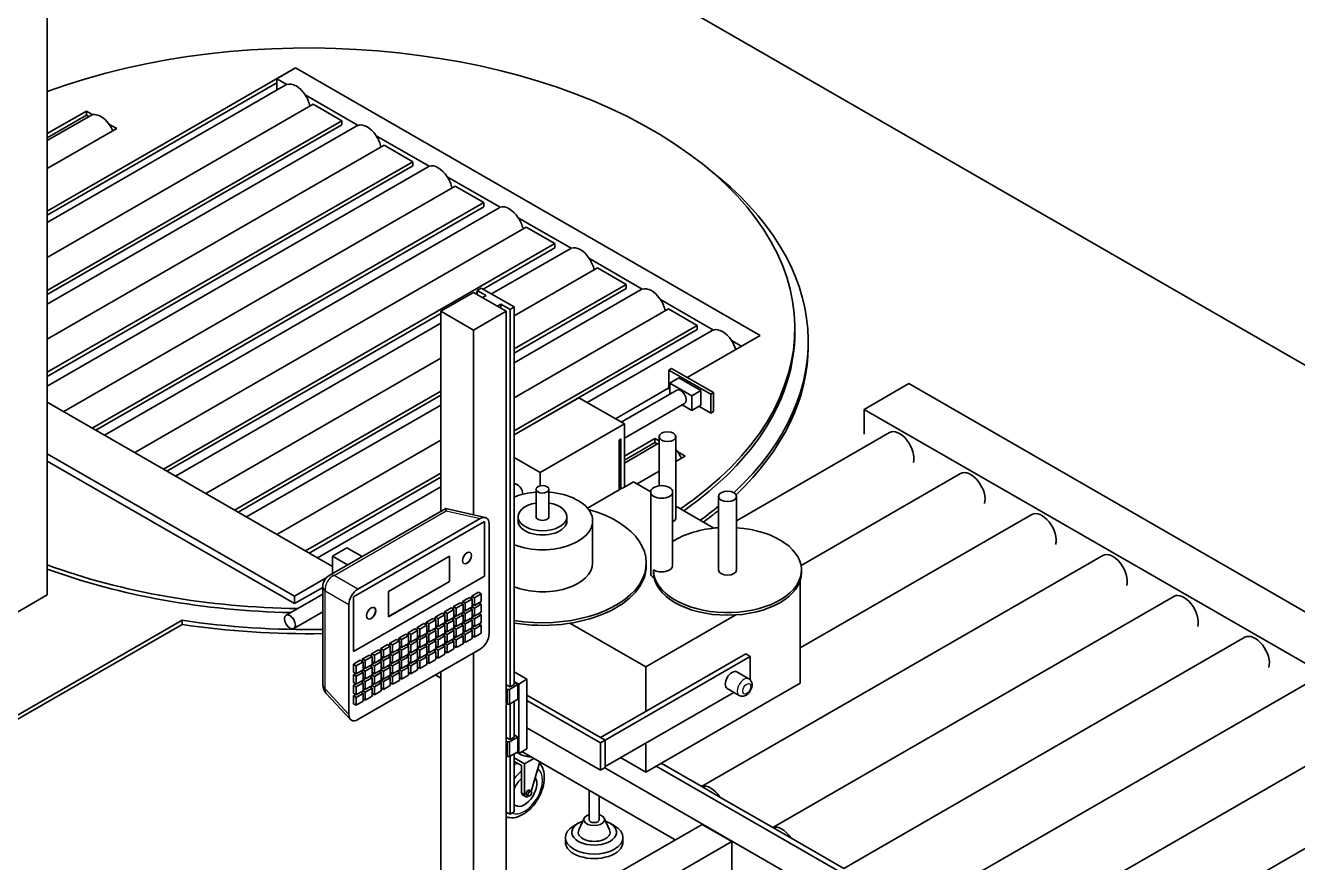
# Model space of a CAD drawing. Header units: millimetres. Extents: x 0 to 84100, y 0 to 59400.
# Drawn here: x 72333 to 74845, y 18118 to 19770 of the extents above; entities that cross this region are included whole.
import ezdxf

# ---------------------------------------------------------------- set-up
doc = ezdxf.new("R2010")
doc.units = ezdxf.units.MM
doc.header["$LTSCALE"] = 100
doc.layers.add('Visible (ISO)', color=7, linetype='Continuous', lineweight=35)
doc.layers.add('Visible Narrow (ISO)', color=7, linetype='Continuous', lineweight=25)

msp = doc.modelspace()

# ---------------------------------------------------------------- linework, layer by layer
at = {"layer": 'Visible (ISO)'}
for p, q in [((72375.78, 18645.81), (72375.78, 21082.11)), ((72375.78, 20529.61), (77438.08, 17614.43)), ((72375.78, 19403.71), (72866.29, 19686.17)), ((72866.29, 19686.17), (72829.52, 19664.99)), ((73783.4, 19158.03), (72866.29, 19686.17)), ((72866.29, 19686.17), (73783.4, 19158.03)), ((72829.52, 19656.82), (72375.78, 19395.53)), ((72375.78, 19395.53), (72829.52, 19656.82)), ((72375.78, 19381.21), (72847.16, 19652.66)), ((72829.52, 19664.99), (72829.52, 19642.5)), ((72829.52, 19664.99), (72849.25, 19653.63)), ((72884.99, 19633.05), (72989.56, 19572.83)), ((72900.86, 19614.54), (72375.78, 19312.17)), ((72375.78, 19556.62), (72453.15, 19601.17)), ((72453.15, 19592.99), (72375.78, 19548.44)), ((72453.15, 19601.17), (72453.15, 19592.99)), ((72453.15, 19601.17), (72465.8, 19593.89)), ((72458.03, 19590.18), (72453.15, 19592.99)), ((72957.43, 19581.97), (72900.86, 19614.54)), ((72461.83, 19592.37), (72375.78, 19542.82)), ((72375.78, 19247.02), (72957.43, 19581.97)), ((72375.78, 19238.84), (72957.43, 19573.79)), ((72375.78, 19219.6), (72987.48, 19571.85)), ((72497.78, 19575.47), (72513.26, 19566.56)), ((72957.43, 19581.97), (72957.43, 19573.79)), ((72513.26, 19566.56), (72375.78, 19487.39)), ((72506.16, 19562.47), (72504.93, 19563.17)), ((73025.31, 19552.24), (73129.88, 19492.02)), ((73041.18, 19533.74), (72375.78, 19150.56)), ((73097.75, 19501.16), (73041.18, 19533.74)), ((72375.78, 19085.41), (73097.75, 19501.16)), ((72375.78, 19077.23), (73097.75, 19492.99)), ((73097.75, 19501.16), (73097.75, 19492.99)), ((72375.78, 19057.99), (73127.79, 19491.05)), ((73165.63, 19471.44), (73270.2, 19411.22)), ((73181.5, 19452.93), (72408.33, 19007.69)), ((73238.07, 19420.36), (73181.5, 19452.93)), ((72464.9, 18975.12), (73238.07, 19420.36)), ((73238.07, 19420.36), (73238.07, 19412.18)), ((72471.99, 18971.03), (73238.07, 19412.18)), ((72488.7, 18961.41), (73268.11, 19410.25)), ((73321.82, 19372.13), (72548.65, 18926.89)), ((73305.95, 19390.63), (73410.52, 19330.42)), ((73378.39, 19339.55), (73321.82, 19372.13)), ((72605.21, 18894.31), (73378.39, 19339.55)), ((73236.44, 19249.64), (73378.39, 19331.38)), ((73253.14, 19240.02), (73408.43, 19329.44)), ((73378.39, 19339.55), (73378.39, 19331.38)), ((73462.14, 19291.33), (73297.79, 19196.68)), ((73446.27, 19309.83), (73550.84, 19249.61)), ((73518.7, 19258.75), (73462.14, 19291.33)), ((73217.68, 19243.06), (73153.02, 19205.83)), ((73282.34, 19205.83), (73217.68, 19243.06)), ((73221.35, 19240.95), (73224.69, 19242.87)), ((73232.77, 19251.75), (73224.69, 19247.1)), ((73224.69, 19247.1), (73224.69, 19239.03)), ((73224.69, 19247.1), (73242.65, 19236.75)), ((73297.79, 19214.31), (73232.77, 19251.75)), ((73297.79, 19131.53), (73518.7, 19258.75)), ((73297.79, 19123.36), (73518.7, 19250.57)), ((73297.79, 19104.12), (73548.75, 19248.64)), ((73518.7, 19258.75), (73518.7, 19250.57)), ((73242.65, 19236.75), (73235.64, 19232.72)), ((73264.74, 19215.97), (73271.74, 19220)), ((73271.74, 19220), (73271.74, 19211.93)), ((73271.74, 19220), (73289.7, 19209.66)), ((73586.59, 19229.03), (73691.15, 19168.81)), ((72612.31, 18890.23), (73153.02, 19201.6)), ((73153.02, 19205.83), (73217.68, 19168.6)), ((73153.02, 18811.08), (73153.02, 19205.83)), ((73217.68, 19168.6), (73282.34, 19205.83)), ((73282.34, 17923.05), (73282.34, 19205.83)), ((73289.7, 19209.66), (73297.79, 19214.31)), ((73289.7, 19209.66), (73289.7, 18464.18)), ((73297.79, 19214.31), (73297.79, 18468.83)), ((73602.45, 19210.52), (73297.79, 19035.08)), ((73659.02, 19177.95), (73602.45, 19210.52)), ((72629.02, 18880.61), (73153.02, 19182.36)), ((73217.68, 18803.98), (73217.68, 19168.6)), ((73297.79, 18969.92), (73659.02, 19177.95)), ((73297.79, 18961.75), (73659.02, 19169.77)), ((73442.21, 19025.68), (73689.07, 19167.83)), ((73659.02, 19177.95), (73659.02, 19169.77)), ((73852.03, 19172.29), (73852.03, 19164.11)), ((73783.4, 19158.03), (73639.63, 19075.24)), ((73726.9, 19148.22), (73746.63, 19136.86)), ((73746.63, 19136.86), (73783.4, 19158.03)), ((73852.03, 19164.11), (73852.03, 19146.12)), ((73878.53, 19137.95), (73878.53, 19146.12)), ((73153.02, 19113.32), (72688.96, 18846.09)), ((73603.43, 19089.88), (73608.82, 19092.98)), ((73608.82, 19092.98), (73691.44, 19045.4)), ((73603.43, 19089.88), (73686.05, 19042.3)), ((73603.43, 19052.5), (73603.43, 19089.88)), ((73605.23, 19064), (73623.19, 19074.35)), ((73623.19, 19074.35), (73666.3, 19049.52)), ((72745.53, 18813.51), (73153.02, 19048.17)), ((72752.63, 18809.42), (73153.02, 19039.99)), ((73603.43, 19054.4), (73497.89, 18993.62)), ((73509.35, 18987.02), (73619.18, 19050.26)), ((73605.23, 19051.46), (73603.43, 19052.5)), ((73605.23, 19064), (73648.34, 19039.18)), ((73605.23, 19042.23), (73605.23, 19064)), ((73648.34, 19039.18), (73666.3, 19049.52)), ((73666.3, 19049.52), (73666.3, 19020.45)), ((73686.05, 19042.3), (73691.44, 19045.4)), ((73686.05, 19042.3), (73686.05, 19004.92)), ((73691.44, 19045.4), (73691.44, 19008.02)), ((73988.82, 19012.11), (74077.21, 19063.01)), ((74077.21, 19063.01), (75480.81, 18254.73)), ((72375.78, 19026.44), (72938.87, 18702.17)), ((72769.33, 18799.8), (73153.02, 19020.76)), ((73297.79, 18961.61), (73425.62, 19035.23)), ((73515.43, 18983.51), (73425.62, 19035.23)), ((73515.43, 18955.35), (73634.39, 19023.85)), ((73648.34, 19010.11), (73629.43, 19021)), ((73648.34, 19039.18), (73648.34, 19010.11)), ((73648.34, 19010.11), (73666.3, 19020.45)), ((73686.05, 19004.92), (73662.69, 19018.38)), ((73686.05, 19004.92), (73691.44, 19008.02)), ((75392.42, 18203.83), (73988.82, 19012.11)), ((73988.82, 18963.06), (73988.82, 19012.11)), ((73348.96, 18887.65), (73515.43, 18983.51)), ((73515.43, 18983.51), (73515.43, 18858.92)), ((74039.04, 18966.3), (73736.96, 18792.35)), ((73153.02, 18951.71), (72829.28, 18765.28)), ((73505.17, 18951.65), (73508.76, 18953.72)), ((73505.17, 18853.01), (73505.17, 18951.65)), ((73508.76, 18953.72), (73508.76, 18855.08)), ((73515.43, 18920.03), (73575.7, 18954.74)), ((73575.7, 18946.56), (73515.43, 18911.86)), ((73515.43, 18906.23), (73584.13, 18945.8)), ((73575.7, 18954.74), (73584.13, 18949.88)), ((73575.7, 18954.74), (73575.7, 18946.56)), ((73580.58, 18943.75), (73575.7, 18946.56)), ((73584.13, 18861.3), (73584.13, 18958.37)), ((73617.15, 18797.44), (73617.15, 18958.37)), ((72864.16, 18643.4), (72375.78, 18924.64)), ((73348.96, 18887.65), (73297.79, 18917.12)), ((73635.8, 18920.13), (73617.15, 18909.39)), ((73620.33, 18929.04), (73635.8, 18920.13)), ((73628.7, 18916.04), (73627.48, 18916.74)), ((72864.16, 18628.68), (72375.78, 18909.92)), ((73584.13, 18890.37), (73540.43, 18865.21)), ((72885.85, 18732.71), (73153.02, 18886.56)), ((72892.95, 18728.62), (73153.02, 18878.39)), ((73348.96, 18861.14), (73348.96, 18887.65)), ((73533.39, 18869.26), (73515.43, 18858.92)), ((73567.49, 18849.63), (73533.39, 18869.26)), ((74179.4, 18885.47), (73864.4, 18704.08)), ((72909.65, 18719), (73153.02, 18859.15)), ((73341.08, 18800.38), (73341.08, 18854.37)), ((73366.48, 18800.38), (73366.48, 18854.37)), ((73505.17, 18853.01), (73442.8, 18817.1)), ((73508.76, 18855.08), (73505.17, 18857.15)), ((73508.76, 18855.08), (73505.17, 18853.01)), ((73515.43, 18858.92), (73508.76, 18855.08)), ((73567.48, 18688.26), (73567.48, 18849.2)), ((73610.66, 18703.84), (73610.66, 18849.2)), ((73701.4, 18695.11), (73701.4, 18840.47)), ((73736.96, 18695.11), (73736.96, 18840.47)), ((73162.66, 18816.62), (72932.71, 18684.21)), ((73162.66, 18816.63), (73240.8, 18798.66)), ((73692.27, 18777.77), (73617.15, 18821.03)), ((72980.51, 18642.05), (73239.33, 18791.1)), ((73239.51, 18790.99), (72980.69, 18641.95)), ((72989.22, 18657.45), (73230.62, 18796.47)), ((73239.33, 18791.1), (73239.51, 18790.99)), ((73239.51, 18682.9), (73239.51, 18790.99)), ((73305.52, 18792.07), (73305.52, 18800.38)), ((73402.04, 18792.07), (73402.04, 18800.38)), ((73452.84, 18709.01), (73452.84, 18792.07)), ((74319.76, 18804.64), (73862.86, 18541.54)), ((73248.31, 18786.2), (73248.31, 18569.39)), ((72938.87, 18722.23), (72967.61, 18738.78)), ((72997.54, 18721.54), (72967.61, 18738.78)), ((72968.8, 18704.99), (72938.87, 18722.23)), ((72938.87, 18689), (72938.87, 18722.23)), ((73049.84, 18652.7), (73170.36, 18722.1)), ((73170.18, 18672.26), (73170.18, 18722)), ((73170.36, 18722.1), (73170.36, 18672.16)), ((74460.12, 18723.82), (73667.93, 18267.62)), ((72939.95, 18688.38), (72938.87, 18689)), ((73558.77, 18703.82), (73558.77, 18709.01)), ((73573.13, 18689.91), (73573.13, 18695.11)), ((73865.23, 18689.91), (73865.23, 18695.11)), ((72926.71, 18679.42), (72864.16, 18643.4)), ((72980.69, 18533.86), (73239.51, 18682.9)), ((73049.84, 18602.96), (73170.18, 18672.26)), ((73170.36, 18672.16), (73049.84, 18602.75)), ((73170.18, 18672.26), (73170.36, 18672.16)), ((73862.86, 18674.84), (73862.86, 18471.87)), ((72375.78, 18645.81), (72269.72, 18584.73)), ((72919.98, 18647.63), (72847.44, 18605.85)), ((72919.98, 18660.83), (72864.16, 18628.68)), ((72864.16, 18643.4), (72864.16, 18628.68)), ((72919.98, 18662.19), (72919.98, 18468.62)), ((72980.51, 18533.96), (72980.51, 18642.05)), ((72980.51, 18642.05), (72980.69, 18641.95)), ((72980.69, 18641.95), (72980.69, 18533.86)), ((73049.84, 18602.75), (73049.84, 18652.7)), ((73196.03, 18633.15), (73209.5, 18640.91)), ((73209.5, 18640.91), (73214.89, 18637.81)), ((73213.99, 18643.5), (73227.46, 18651.25)), ((73213.99, 18638.33), (73213.99, 18643.5)), ((73213.99, 18643.5), (73219.38, 18640.39)), ((73232.85, 18648.15), (73219.38, 18640.39)), ((73219.38, 18640.39), (73219.38, 18624.82)), ((73227.46, 18651.25), (73232.85, 18648.15)), ((73232.85, 18632.58), (73232.85, 18648.15)), ((74600.48, 18642.99), (73808.29, 18186.79)), ((72971.53, 18410), (72971.53, 18626.81)), ((73160.11, 18612.47), (73173.58, 18620.23)), ((73178.97, 18617.12), (73165.5, 18609.37)), ((73173.58, 18620.23), (73178.97, 18617.12)), ((73178.07, 18622.81), (73191.54, 18630.57)), ((73178.07, 18617.64), (73178.07, 18622.81)), ((73178.07, 18622.81), (73183.46, 18619.71)), ((73178.97, 18601.55), (73178.97, 18617.12)), ((73196.93, 18627.47), (73183.46, 18619.71)), ((73183.46, 18619.71), (73183.46, 18604.14)), ((73191.54, 18630.57), (73196.93, 18627.47)), ((73196.03, 18627.98), (73196.03, 18633.15)), ((73196.03, 18633.15), (73201.42, 18630.05)), ((73196.93, 18611.89), (73196.93, 18627.47)), ((73196.93, 18617.06), (73201.42, 18614.48)), ((73196.93, 18612.91), (73200.54, 18614.99)), ((73214.89, 18637.81), (73201.42, 18630.05)), ((73201.42, 18630.05), (73201.42, 18614.48)), ((73201.42, 18614.48), (73214.89, 18622.23)), ((73214.89, 18617.04), (73201.42, 18609.29)), ((73210.38, 18619.64), (73214.89, 18617.04)), ((73213.99, 18617.56), (73213.99, 18621.72)), ((73214.88, 18622.22), (73219.38, 18619.63)), ((73214.89, 18622.23), (73214.89, 18637.81)), ((73214.89, 18627.41), (73219.38, 18624.82)), ((73214.89, 18623.25), (73218.5, 18625.33)), ((73214.89, 18601.47), (73214.89, 18617.04)), ((73219.38, 18624.82), (73232.85, 18632.58)), ((73232.85, 18627.39), (73219.38, 18619.63)), ((73219.38, 18619.63), (73219.38, 18604.05)), ((73228.35, 18629.98), (73232.85, 18627.39)), ((73232.85, 18611.81), (73232.85, 18627.39)), ((72642.44, 18595.78), (71865.73, 18148.5)), ((72642.44, 18587.6), (72642.44, 18595.78)), ((72919.98, 18612.45), (72862.65, 18579.43)), ((73106.23, 18581.44), (73119.7, 18589.2)), ((73119.7, 18589.2), (73125.09, 18586.1)), ((73124.19, 18591.78), (73137.66, 18599.54)), ((73124.19, 18586.61), (73124.19, 18591.78)), ((73124.19, 18591.78), (73129.58, 18588.68)), ((73143.05, 18596.44), (73129.58, 18588.68)), ((73129.58, 18588.68), (73129.58, 18573.11)), ((73137.66, 18599.54), (73143.05, 18596.44)), ((73142.15, 18602.13), (73155.62, 18609.88)), ((73142.15, 18596.96), (73142.15, 18602.13)), ((73142.15, 18602.13), (73147.54, 18599.02)), ((73143.05, 18580.86), (73143.05, 18596.44)), ((73161.01, 18606.78), (73147.54, 18599.02)), ((73147.54, 18599.02), (73147.54, 18583.45)), ((73147.54, 18583.45), (73161.01, 18591.21)), ((73155.62, 18609.88), (73161.01, 18606.78)), ((73156.5, 18588.61), (73161.01, 18586.02)), ((73160.11, 18607.3), (73160.11, 18612.47)), ((73160.11, 18612.47), (73165.5, 18609.37)), ((73160.11, 18586.53), (73160.11, 18590.69)), ((73160.99, 18591.2), (73165.5, 18588.6)), ((73161.01, 18591.21), (73161.01, 18606.78)), ((73161.01, 18596.38), (73165.5, 18593.79)), ((73161.01, 18592.22), (73164.62, 18594.3)), ((73165.5, 18609.37), (73165.5, 18593.79)), ((73165.5, 18593.79), (73178.97, 18601.55)), ((73178.97, 18596.36), (73165.5, 18588.6)), ((73165.5, 18588.6), (73165.5, 18573.03)), ((73174.46, 18598.95), (73178.97, 18596.36)), ((73178.07, 18596.88), (73178.07, 18601.03)), ((73178.95, 18601.54), (73183.46, 18598.94)), ((73178.97, 18606.72), (73183.46, 18604.14)), ((73178.97, 18602.56), (73182.58, 18604.64)), ((73178.97, 18580.78), (73178.97, 18596.36)), ((73183.46, 18604.14), (73196.93, 18611.89)), ((73196.93, 18606.7), (73183.46, 18598.94)), ((73183.46, 18598.94), (73183.46, 18583.37)), ((73183.46, 18583.37), (73196.93, 18591.13)), ((73192.42, 18609.3), (73196.93, 18606.7)), ((73192.42, 18588.53), (73196.93, 18585.94)), ((73196.03, 18607.22), (73196.03, 18611.38)), ((73196.03, 18586.45), (73196.03, 18590.61)), ((73196.91, 18611.88), (73201.42, 18609.29)), ((73196.91, 18591.12), (73201.42, 18588.52)), ((73196.93, 18591.13), (73196.93, 18606.7)), ((73196.93, 18596.3), (73201.42, 18593.71)), ((73196.93, 18592.14), (73200.54, 18594.22)), ((73201.42, 18609.29), (73201.42, 18593.71)), ((73201.42, 18593.71), (73214.89, 18601.47)), ((73214.89, 18596.28), (73201.42, 18588.52)), ((73201.42, 18588.52), (73201.42, 18572.95)), ((73210.38, 18598.87), (73214.89, 18596.28)), ((73213.99, 18596.79), (73213.99, 18600.95)), ((73214.88, 18601.46), (73219.38, 18598.86)), ((73214.89, 18606.64), (73219.38, 18604.05)), ((73214.89, 18602.48), (73218.5, 18604.56)), ((73214.89, 18580.7), (73214.89, 18596.28)), ((73219.38, 18604.05), (73232.85, 18611.81)), ((73232.85, 18606.62), (73219.38, 18598.86)), ((73219.38, 18598.86), (73219.38, 18583.29)), ((73219.38, 18583.29), (73232.85, 18591.05)), ((73228.35, 18609.22), (73232.85, 18606.62)), ((73228.35, 18588.45), (73232.85, 18585.85)), ((73232.85, 18591.05), (73232.85, 18606.62)), ((73407.77, 18589.95), (73557.53, 18503.7)), ((73557.53, 18503.7), (73735.79, 18606.36)), ((72642.44, 18587.6), (71865.73, 18140.32)), ((73070.31, 18560.76), (73083.78, 18568.51)), ((73089.17, 18565.41), (73075.7, 18557.65)), ((73083.78, 18568.51), (73089.17, 18565.41)), ((73088.27, 18571.1), (73101.74, 18578.86)), ((73088.27, 18565.93), (73088.27, 18571.1)), ((73088.27, 18571.1), (73093.66, 18568)), ((73089.17, 18549.84), (73089.17, 18565.41)), ((73107.13, 18575.75), (73093.66, 18568)), ((73093.66, 18568), (73093.66, 18552.42)), ((73101.74, 18578.86), (73107.13, 18575.75)), ((73106.23, 18576.27), (73106.23, 18581.44)), ((73106.23, 18581.44), (73111.62, 18578.34)), ((73107.13, 18560.18), (73107.13, 18575.75)), ((73107.13, 18565.35), (73111.62, 18562.76)), ((73107.13, 18561.19), (73110.74, 18563.27)), ((73125.09, 18586.1), (73111.62, 18578.34)), ((73111.62, 18578.34), (73111.62, 18562.76)), ((73111.62, 18562.76), (73125.09, 18570.52)), ((73125.09, 18565.33), (73111.62, 18557.57)), ((73120.58, 18567.93), (73125.09, 18565.33)), ((73124.19, 18565.85), (73124.19, 18570)), ((73125.07, 18570.51), (73129.58, 18567.92)), ((73125.09, 18570.52), (73125.09, 18586.1)), ((73125.09, 18575.69), (73129.58, 18573.11)), ((73125.09, 18571.54), (73128.7, 18573.61)), ((73125.09, 18549.76), (73125.09, 18565.33)), ((73129.58, 18573.11), (73143.05, 18580.86)), ((73143.05, 18575.67), (73129.58, 18567.92)), ((73129.58, 18567.92), (73129.58, 18552.34)), ((73138.54, 18578.27), (73143.05, 18575.67)), ((73142.15, 18576.19), (73142.15, 18580.35)), ((73143.03, 18580.85), (73147.54, 18578.26)), ((73143.05, 18586.04), (73147.54, 18583.45)), ((73143.05, 18581.88), (73146.66, 18583.96)), ((73143.05, 18560.1), (73143.05, 18575.67)), ((73143.05, 18565.27), (73147.54, 18562.68)), ((73143.05, 18561.11), (73146.66, 18563.19)), ((73161.01, 18586.02), (73147.54, 18578.26)), ((73147.54, 18578.26), (73147.54, 18562.68)), ((73147.54, 18562.68), (73161.01, 18570.44)), ((73161.01, 18565.25), (73147.54, 18557.49)), ((73156.5, 18567.85), (73161.01, 18565.25)), ((73160.11, 18565.77), (73160.11, 18569.92)), ((73160.99, 18570.43), (73165.5, 18567.84)), ((73161.01, 18570.44), (73161.01, 18586.02)), ((73161.01, 18575.61), (73165.5, 18573.03)), ((73161.01, 18571.46), (73164.62, 18573.53)), ((73161.01, 18549.68), (73161.01, 18565.25)), ((73165.5, 18573.03), (73178.97, 18580.78)), ((73178.97, 18575.59), (73165.5, 18567.84)), ((73165.5, 18567.84), (73165.5, 18552.26)), ((73174.46, 18578.19), (73178.97, 18575.59)), ((73178.07, 18576.11), (73178.07, 18580.27)), ((73178.95, 18580.77), (73183.46, 18578.18)), ((73178.97, 18585.96), (73183.46, 18583.37)), ((73178.97, 18581.8), (73182.58, 18583.88)), ((73178.97, 18560.02), (73178.97, 18575.59)), ((73178.97, 18565.19), (73183.46, 18562.6)), ((73178.97, 18561.03), (73182.58, 18563.11)), ((73196.93, 18585.94), (73183.46, 18578.18)), ((73183.46, 18578.18), (73183.46, 18562.6)), ((73183.46, 18562.6), (73196.93, 18570.36)), ((73196.93, 18565.17), (73183.46, 18557.41)), ((73192.42, 18567.77), (73196.93, 18565.17)), ((73196.03, 18565.69), (73196.03, 18569.84)), ((73196.91, 18570.35), (73201.42, 18567.76)), ((73196.93, 18570.36), (73196.93, 18585.94)), ((73196.93, 18575.53), (73201.42, 18572.95)), ((73196.93, 18571.38), (73200.54, 18573.45)), ((73196.93, 18549.6), (73196.93, 18565.17)), ((73201.42, 18572.95), (73214.89, 18580.7)), ((73214.89, 18575.51), (73201.42, 18567.76)), ((73201.42, 18567.76), (73201.42, 18552.18)), ((73210.38, 18578.11), (73214.89, 18575.51)), ((73213.99, 18576.03), (73213.99, 18580.19)), ((73214.88, 18580.69), (73219.38, 18578.1)), ((73214.89, 18585.87), (73219.38, 18583.29)), ((73214.89, 18581.72), (73218.5, 18583.8)), ((73214.89, 18559.94), (73214.89, 18575.51)), ((73214.89, 18565.11), (73219.38, 18562.52)), ((73232.85, 18585.85), (73219.38, 18578.1)), ((73219.38, 18578.1), (73219.38, 18562.52)), ((73219.38, 18562.52), (73232.85, 18570.28)), ((73232.85, 18570.28), (73232.85, 18585.85)), ((73230.62, 18538.75), (72989.22, 18399.73)), ((73034.39, 18540.07), (73047.86, 18547.83)), ((73034.39, 18534.9), (73034.39, 18540.07)), ((73034.39, 18540.07), (73039.78, 18536.97)), ((73053.25, 18544.72), (73039.78, 18536.97)), ((73047.86, 18547.83), (73053.25, 18544.72)), ((73052.35, 18550.41), (73065.82, 18558.17)), ((73052.35, 18545.24), (73052.35, 18550.41)), ((73052.35, 18550.41), (73057.74, 18547.31)), ((73053.25, 18529.15), (73053.25, 18544.72)), ((73071.21, 18555.07), (73057.74, 18547.31)), ((73057.74, 18547.31), (73057.74, 18531.74)), ((73057.74, 18531.74), (73071.21, 18539.49)), ((73065.82, 18558.17), (73071.21, 18555.07)), ((73070.31, 18555.58), (73070.31, 18560.76)), ((73070.31, 18560.76), (73075.7, 18557.65)), ((73070.31, 18534.82), (73070.31, 18538.98)), ((73071.19, 18539.48), (73075.7, 18536.89)), ((73071.21, 18539.49), (73071.21, 18555.07)), ((73071.21, 18544.66), (73075.7, 18542.08)), ((73071.21, 18540.51), (73074.82, 18542.59)), ((73075.7, 18557.65), (73075.7, 18542.08)), ((73075.7, 18542.08), (73089.17, 18549.84)), ((73089.17, 18544.64), (73075.7, 18536.89)), ((73084.66, 18547.24), (73089.17, 18544.64)), ((73088.27, 18545.16), (73088.27, 18549.32)), ((73089.15, 18549.83), (73093.66, 18547.23)), ((73089.17, 18555.01), (73093.66, 18552.42)), ((73089.17, 18550.85), (73092.78, 18552.93)), ((73089.17, 18529.07), (73089.17, 18544.64)), ((73093.66, 18552.42), (73107.13, 18560.18)), ((73107.13, 18554.99), (73093.66, 18547.23)), ((73093.66, 18547.23), (73093.66, 18531.66)), ((73093.66, 18531.66), (73107.13, 18539.41)), ((73102.62, 18557.58), (73107.13, 18554.99)), ((73106.23, 18555.5), (73106.23, 18559.66)), ((73106.23, 18534.74), (73106.23, 18538.9)), ((73107.11, 18560.17), (73111.62, 18557.57)), ((73107.11, 18539.4), (73111.62, 18536.81)), ((73107.13, 18539.41), (73107.13, 18554.99)), ((73107.13, 18544.58), (73111.62, 18542)), ((73107.13, 18540.43), (73110.74, 18542.51)), ((73111.62, 18557.57), (73111.62, 18542)), ((73111.62, 18542), (73125.09, 18549.76)), ((73125.09, 18544.56), (73111.62, 18536.81)), ((73120.58, 18547.16), (73125.09, 18544.56)), ((73124.19, 18545.08), (73124.19, 18549.24)), ((73125.07, 18549.75), (73129.58, 18547.15)), ((73125.09, 18554.93), (73129.58, 18552.34)), ((73125.09, 18550.77), (73128.7, 18552.85)), ((73125.09, 18528.99), (73125.09, 18544.56)), ((73129.58, 18552.34), (73143.05, 18560.1)), ((73143.05, 18554.91), (73129.58, 18547.15)), ((73129.58, 18547.15), (73129.58, 18531.58)), ((73129.58, 18531.58), (73143.05, 18539.33)), ((73138.54, 18557.5), (73143.05, 18554.91)), ((73142.15, 18555.42), (73142.15, 18559.58)), ((73142.15, 18534.66), (73142.15, 18538.82)), ((73143.03, 18560.09), (73147.54, 18557.49)), ((73143.03, 18539.32), (73147.54, 18536.73)), ((73143.05, 18539.33), (73143.05, 18554.91)), ((73143.05, 18544.5), (73147.54, 18541.92)), ((73143.05, 18540.35), (73146.66, 18542.43)), ((73147.54, 18557.49), (73147.54, 18541.92)), ((73147.54, 18541.92), (73161.01, 18549.68)), ((73161.01, 18544.48), (73147.54, 18536.73)), ((73156.5, 18547.08), (73161.01, 18544.48)), ((73160.11, 18545), (73160.11, 18549.16)), ((73160.99, 18549.67), (73165.5, 18547.07)), ((73161.01, 18554.85), (73165.5, 18552.26)), ((73161.01, 18550.69), (73164.62, 18552.77)), ((73161.01, 18528.91), (73161.01, 18544.48)), ((73165.5, 18552.26), (73178.97, 18560.02)), ((73178.97, 18554.83), (73165.5, 18547.07)), ((73165.5, 18547.07), (73165.5, 18531.5)), ((73165.5, 18531.5), (73178.97, 18539.25)), ((73174.46, 18557.42), (73178.97, 18554.83)), ((73178.07, 18555.34), (73178.07, 18559.5)), ((73178.95, 18560.01), (73183.46, 18557.41)), ((73178.97, 18539.25), (73178.97, 18554.83)), ((73178.97, 18544.42), (73183.46, 18541.84)), ((73183.46, 18557.41), (73183.46, 18541.84)), ((73183.46, 18541.84), (73196.93, 18549.6)), ((73196.93, 18554.77), (73201.42, 18552.18)), ((73201.42, 18552.18), (73214.89, 18559.94)), ((74740.84, 18562.16), (73948.65, 18105.97)), ((72980.51, 18533.96), (72980.69, 18533.86)), ((72980.51, 18509.04), (72993.98, 18516.8)), ((72999.37, 18513.7), (72985.9, 18505.94)), ((72993.98, 18516.8), (72999.37, 18513.7)), ((72998.47, 18519.38), (73011.94, 18527.14)), ((72998.47, 18514.21), (72998.47, 18519.38)), ((72998.47, 18519.38), (73003.86, 18516.28)), ((72999.37, 18498.12), (72999.37, 18513.7)), ((73017.33, 18524.04), (73003.86, 18516.28)), ((73003.86, 18516.28), (73003.86, 18500.71)), ((73011.94, 18527.14), (73017.33, 18524.04)), ((73016.43, 18529.73), (73029.9, 18537.48)), ((73016.43, 18524.56), (73016.43, 18529.73)), ((73016.43, 18529.73), (73021.82, 18526.62)), ((73017.33, 18508.46), (73017.33, 18524.04)), ((73017.33, 18513.64), (73021.82, 18511.05)), ((73035.29, 18534.38), (73021.82, 18526.62)), ((73021.82, 18526.62), (73021.82, 18511.05)), ((73021.82, 18511.05), (73035.29, 18518.81)), ((73035.29, 18513.62), (73021.82, 18505.86)), ((73029.9, 18537.48), (73035.29, 18534.38)), ((73030.78, 18516.21), (73035.29, 18513.62)), ((73034.39, 18514.13), (73034.39, 18518.29)), ((73035.27, 18518.8), (73039.78, 18516.2)), ((73035.29, 18518.81), (73035.29, 18534.38)), ((73035.29, 18523.98), (73039.78, 18521.39)), ((73035.29, 18519.82), (73038.9, 18521.9)), ((73035.29, 18498.04), (73035.29, 18513.62)), ((73039.78, 18536.97), (73039.78, 18521.39)), ((73039.78, 18521.39), (73053.25, 18529.15)), ((73053.25, 18523.96), (73039.78, 18516.2)), ((73039.78, 18516.2), (73039.78, 18500.63)), ((73048.74, 18526.55), (73053.25, 18523.96)), ((73052.35, 18524.48), (73052.35, 18528.63)), ((73053.23, 18529.14), (73057.74, 18526.54)), ((73053.25, 18534.32), (73057.74, 18531.74)), ((73053.25, 18530.16), (73056.86, 18532.24)), ((73053.25, 18508.38), (73053.25, 18523.96)), ((73053.25, 18513.56), (73057.74, 18510.97)), ((73071.21, 18534.3), (73057.74, 18526.54)), ((73057.74, 18526.54), (73057.74, 18510.97)), ((73057.74, 18510.97), (73071.21, 18518.73)), ((73071.21, 18513.54), (73057.74, 18505.78)), ((73066.7, 18536.9), (73071.21, 18534.3)), ((73066.7, 18516.13), (73071.21, 18513.54)), ((73070.31, 18514.05), (73070.31, 18518.21)), ((73071.19, 18518.72), (73075.7, 18516.12)), ((73071.21, 18518.73), (73071.21, 18534.3)), ((73071.21, 18523.9), (73075.7, 18521.31)), ((73071.21, 18519.74), (73074.82, 18521.82)), ((73071.21, 18497.96), (73071.21, 18513.54)), ((73075.7, 18536.89), (73075.7, 18521.31)), ((73075.7, 18521.31), (73089.17, 18529.07)), ((73089.17, 18523.88), (73075.7, 18516.12)), ((73075.7, 18516.12), (73075.7, 18500.55)), ((73084.66, 18526.47), (73089.17, 18523.88)), ((73088.27, 18524.4), (73088.27, 18528.55)), ((73089.15, 18529.06), (73093.66, 18526.46)), ((73089.17, 18534.24), (73093.66, 18531.66)), ((73089.17, 18530.08), (73092.78, 18532.16)), ((73089.17, 18508.3), (73089.17, 18523.88)), ((73089.17, 18513.48), (73093.66, 18510.89)), ((73107.13, 18534.22), (73093.66, 18526.46)), ((73093.66, 18526.46), (73093.66, 18510.89)), ((73093.66, 18510.89), (73107.13, 18518.65)), ((73107.13, 18513.46), (73093.66, 18505.7)), ((73102.62, 18536.82), (73107.13, 18534.22)), ((73102.62, 18516.05), (73107.13, 18513.46)), ((73106.23, 18513.97), (73106.23, 18518.13)), ((73107.11, 18518.64), (73111.62, 18516.04)), ((73107.13, 18518.65), (73107.13, 18534.22)), ((73107.13, 18523.82), (73111.62, 18521.23)), ((73107.13, 18519.66), (73110.74, 18521.74)), ((73107.13, 18497.88), (73107.13, 18513.46)), ((73111.62, 18536.81), (73111.62, 18521.23)), ((73111.62, 18521.23), (73125.09, 18528.99)), ((73125.09, 18523.8), (73111.62, 18516.04)), ((73111.62, 18516.04), (73111.62, 18500.47)), ((73120.58, 18526.39), (73125.09, 18523.8)), ((73124.19, 18524.32), (73124.19, 18528.47)), ((73125.07, 18528.98), (73129.58, 18526.38)), ((73125.09, 18534.16), (73129.58, 18531.58)), ((73125.09, 18530), (73128.7, 18532.08)), ((73125.09, 18508.22), (73125.09, 18523.8)), ((73125.09, 18513.4), (73129.58, 18510.81)), ((73143.05, 18534.14), (73129.58, 18526.38)), ((73129.58, 18526.38), (73129.58, 18510.81)), ((73129.58, 18510.81), (73143.05, 18518.57)), ((73138.54, 18536.74), (73143.05, 18534.14)), ((73143.05, 18518.57), (73143.05, 18534.14)), ((73143.05, 18523.74), (73147.54, 18521.15)), ((73147.54, 18536.73), (73147.54, 18521.15)), ((73147.54, 18521.15), (73161.01, 18528.91)), ((73161.01, 18534.08), (73165.5, 18531.5)), ((73217.68, 17885.82), (73217.68, 18531.3)), ((73468.63, 18364.3), (73755.1, 18529.26)), ((73477.61, 18359.12), (73764.08, 18524.09)), ((73755.1, 18529.26), (73764.08, 18524.09)), ((73764.08, 18524.09), (73764.08, 18478.17)), ((72980.51, 18493.47), (72980.51, 18509.04)), ((72980.51, 18509.04), (72985.9, 18505.94)), ((72980.51, 18493.47), (72985.9, 18490.36)), ((72980.51, 18488.28), (72985.02, 18490.87)), ((72980.51, 18472.7), (72980.51, 18488.28)), ((72980.51, 18488.28), (72985.9, 18485.17)), ((72985.9, 18505.94), (72985.9, 18490.36)), ((72985.9, 18490.36), (72999.37, 18498.12)), ((72999.37, 18492.93), (72985.9, 18485.17)), ((72994.86, 18495.53), (72999.37, 18492.93)), ((72998.47, 18493.45), (72998.47, 18497.6)), ((72999.35, 18498.11), (73003.86, 18495.52)), ((72999.37, 18503.29), (73003.86, 18500.71)), ((72999.37, 18499.14), (73002.98, 18501.21)), ((72999.37, 18477.36), (72999.37, 18492.93)), ((73003.86, 18500.71), (73017.33, 18508.46)), ((73017.33, 18503.27), (73003.86, 18495.52)), ((73003.86, 18495.52), (73003.86, 18479.94)), ((73003.86, 18479.94), (73017.33, 18487.7)), ((73012.82, 18505.87), (73017.33, 18503.27)), ((73016.43, 18503.79), (73016.43, 18507.95)), ((73017.31, 18508.45), (73021.82, 18505.86)), ((73017.31, 18487.69), (73021.82, 18485.09)), ((73017.33, 18509.48), (73020.94, 18511.56)), ((73017.33, 18487.7), (73017.33, 18503.27)), ((73017.33, 18492.87), (73021.82, 18490.28)), ((73017.33, 18488.71), (73020.94, 18490.79)), ((73021.82, 18505.86), (73021.82, 18490.28)), ((73021.82, 18490.28), (73035.29, 18498.04)), ((73035.29, 18492.85), (73021.82, 18485.09)), ((73030.78, 18495.45), (73035.29, 18492.85)), ((73034.39, 18493.37), (73034.39, 18497.52)), ((73035.27, 18498.03), (73039.78, 18495.44)), ((73035.29, 18503.21), (73039.78, 18500.63)), ((73035.29, 18499.06), (73038.9, 18501.13)), ((73035.29, 18477.28), (73035.29, 18492.85)), ((73039.78, 18500.63), (73053.25, 18508.38)), ((73053.25, 18503.19), (73039.78, 18495.44)), ((73039.78, 18495.44), (73039.78, 18479.86)), ((73039.78, 18479.86), (73053.25, 18487.62)), ((73048.74, 18505.79), (73053.25, 18503.19)), ((73052.35, 18503.71), (73052.35, 18507.87)), ((73053.23, 18508.37), (73057.74, 18505.78)), ((73053.23, 18487.61), (73057.74, 18485.01)), ((73053.25, 18509.4), (73056.86, 18511.48)), ((73053.25, 18487.62), (73053.25, 18503.19)), ((73053.25, 18492.79), (73057.74, 18490.2)), ((73053.25, 18488.63), (73056.86, 18490.71)), ((73057.74, 18505.78), (73057.74, 18490.2)), ((73057.74, 18490.2), (73071.21, 18497.96)), ((73071.21, 18492.77), (73057.74, 18485.01)), ((73066.7, 18495.37), (73071.21, 18492.77)), ((73070.31, 18493.29), (73070.31, 18497.44)), ((73071.19, 18497.95), (73075.7, 18495.36)), ((73071.21, 18503.13), (73075.7, 18500.55)), ((73071.21, 18498.98), (73074.82, 18501.05)), ((73071.21, 18477.2), (73071.21, 18492.77)), ((73075.7, 18500.55), (73089.17, 18508.3)), ((73089.17, 18503.11), (73075.7, 18495.36)), ((73075.7, 18495.36), (73075.7, 18479.78)), ((73075.7, 18479.78), (73089.17, 18487.54)), ((73084.66, 18505.71), (73089.17, 18503.11)), ((73088.27, 18503.63), (73088.27, 18507.79)), ((73089.15, 18508.29), (73093.66, 18505.7)), ((73089.17, 18509.32), (73092.78, 18511.4)), ((73089.17, 18487.54), (73089.17, 18503.11)), ((73089.17, 18492.71), (73093.66, 18490.12)), ((73093.66, 18505.7), (73093.66, 18490.12)), ((73093.66, 18490.12), (73107.13, 18497.88)), ((73107.13, 18503.05), (73111.62, 18500.47)), ((73111.62, 18500.47), (73125.09, 18508.22)), ((73153.02, 18481.71), (73142.3, 18487.89)), ((73153.02, 17923.05), (73153.02, 18494.07)), ((73297.79, 18493.87), (73323.11, 18479.29)), ((73557.53, 18415.49), (73557.53, 18503.7)), ((73737.67, 18493.95), (73761.42, 18480.27)), ((72980.51, 18472.7), (72985.9, 18469.6)), ((72980.51, 18467.51), (72985.02, 18470.11)), ((72980.51, 18451.94), (72980.51, 18467.51)), ((72980.51, 18467.51), (72985.9, 18464.41)), ((72985.9, 18485.17), (72985.9, 18469.6)), ((72985.9, 18469.6), (72999.37, 18477.36)), ((72999.37, 18472.16), (72985.9, 18464.41)), ((72985.9, 18464.41), (72985.9, 18448.83)), ((72994.86, 18474.76), (72999.37, 18472.16)), ((72998.47, 18472.68), (72998.47, 18476.84)), ((72999.35, 18477.35), (73003.86, 18474.75)), ((72999.37, 18482.53), (73003.86, 18479.94)), ((72999.37, 18478.37), (73002.98, 18480.45)), ((72999.37, 18456.59), (72999.37, 18472.16)), ((73017.33, 18482.51), (73003.86, 18474.75)), ((73003.86, 18474.75), (73003.86, 18459.18)), ((73003.86, 18459.18), (73017.33, 18466.93)), ((73012.82, 18485.1), (73017.33, 18482.51)), ((73012.82, 18464.34), (73017.33, 18461.74)), ((73016.43, 18483.02), (73016.43, 18487.18)), ((73016.43, 18462.26), (73016.43, 18466.42)), ((73017.31, 18466.92), (73021.82, 18464.33)), ((73017.33, 18466.93), (73017.33, 18482.51)), ((73017.33, 18472.1), (73021.82, 18469.52)), ((73017.33, 18467.95), (73020.94, 18470.03)), ((73021.82, 18485.09), (73021.82, 18469.52)), ((73021.82, 18469.52), (73035.29, 18477.28)), ((73035.29, 18472.08), (73021.82, 18464.33)), ((73021.82, 18464.33), (73021.82, 18448.75)), ((73030.78, 18474.68), (73035.29, 18472.08)), ((73034.39, 18472.6), (73034.39, 18476.76)), ((73035.27, 18477.27), (73039.78, 18474.67)), ((73035.29, 18482.45), (73039.78, 18479.86)), ((73035.29, 18478.29), (73038.9, 18480.37)), ((73035.29, 18456.51), (73035.29, 18472.08)), ((73053.25, 18482.43), (73039.78, 18474.67)), ((73039.78, 18474.67), (73039.78, 18459.1)), ((73039.78, 18459.1), (73053.25, 18466.85)), ((73048.74, 18485.02), (73053.25, 18482.43)), ((73052.35, 18482.94), (73052.35, 18487.1)), ((73053.25, 18466.85), (73053.25, 18482.43)), ((73053.25, 18472.02), (73057.74, 18469.44)), ((73057.74, 18485.01), (73057.74, 18469.44)), ((73057.74, 18469.44), (73071.21, 18477.2)), ((73071.21, 18482.37), (73075.7, 18479.78)), ((73282.34, 18468.42), (73289.7, 18464.18)), ((73305.15, 18468.93), (73288.72, 18459.47)), ((73289.7, 18464.18), (73298.15, 18469.04)), ((73297.79, 18475.25), (73306.95, 18469.98)), ((73297.79, 18473.17), (73305.15, 18468.93)), ((73298.15, 18469.04), (73297.79, 18469.24)), ((73305.15, 18468.93), (73305.15, 18439.86)), ((73306.95, 18469.98), (73323.11, 18479.29)), ((73306.95, 18469.98), (73306.95, 18332.92)), ((73323.11, 18479.29), (73323.11, 18437.75)), ((73862.86, 18471.87), (73557.53, 18296.05)), ((74881.2, 18481.33), (74089.01, 18025.14)), ((72926.83, 18451.28), (72974.74, 18400.02)), ((72980.51, 18451.94), (72985.9, 18448.83)), ((72980.51, 18446.74), (72985.02, 18449.34)), ((72980.51, 18431.17), (72980.51, 18446.74)), ((72980.51, 18446.74), (72985.9, 18443.64)), ((72985.9, 18448.83), (72999.37, 18456.59)), ((72999.37, 18451.4), (72985.9, 18443.64)), ((72985.9, 18443.64), (72985.9, 18428.07)), ((72994.86, 18453.99), (72999.37, 18451.4)), ((72998.47, 18451.92), (72998.47, 18456.07)), ((72999.35, 18456.58), (73003.86, 18453.98)), ((72999.37, 18461.76), (73003.86, 18459.18)), ((72999.37, 18457.6), (73002.98, 18459.68)), ((72999.37, 18435.82), (72999.37, 18451.4)), ((72999.37, 18441), (73003.86, 18438.41)), ((73017.33, 18461.74), (73003.86, 18453.98)), ((73003.86, 18453.98), (73003.86, 18438.41)), ((73003.86, 18438.41), (73017.33, 18446.17)), ((73017.33, 18446.17), (73017.33, 18461.74)), ((73017.33, 18451.34), (73021.82, 18448.75)), ((73021.82, 18448.75), (73035.29, 18456.51)), ((73035.29, 18461.68), (73039.78, 18459.1)), ((73284.23, 18459.47), (73282.34, 18460.56)), ((73284.23, 18459.47), (73284.23, 18430.4)), ((73288.72, 18459.47), (73284.23, 18459.47)), ((73288.72, 18459.47), (73288.72, 18430.4)), ((73305.15, 18439.86), (73288.72, 18430.4)), ((73323.11, 18448.1), (73477.61, 18359.13)), ((73323.11, 18437.75), (73323.11, 18383.76)), ((73323.11, 18437.75), (73468.63, 18353.95)), ((73477.61, 18307.21), (73731.61, 18453.48)), ((73718.65, 18460.94), (73742.41, 18447.26)), ((72980.51, 18431.17), (72985.9, 18428.07)), ((72985.9, 18428.07), (72999.37, 18435.82)), ((73284.23, 18430.4), (73282.34, 18431.48)), ((73288.72, 18430.4), (73284.23, 18430.4)), ((73289.7, 18430.97), (73289.7, 18360.35)), ((73297.79, 18435.62), (73297.79, 18365)), ((75021.56, 18400.5), (74229.37, 17944.31)), ((73282.34, 18364.59), (73289.7, 18360.35)), ((73305.15, 18365.11), (73288.72, 18355.64)), ((73289.7, 18360.35), (73298.15, 18365.21)), ((73297.79, 18369.35), (73305.15, 18365.11)), ((73298.15, 18365.21), (73297.79, 18365.42)), ((73305.15, 18365.11), (73305.15, 18336.03)), ((73468.63, 18299.96), (73323.11, 18383.76)), ((73323.11, 18383.76), (73323.11, 18342.23)), ((73284.23, 18355.64), (73282.34, 18356.73)), ((73284.23, 18355.64), (73284.23, 18326.57)), ((73288.72, 18355.64), (73284.23, 18355.64)), ((73288.72, 18355.64), (73288.72, 18326.57)), ((73306.95, 18332.92), (73323.11, 18342.23)), ((73468.63, 18353.95), (73477.61, 18359.13)), ((73468.63, 18353.95), (73468.63, 18299.96)), ((73477.61, 18359.13), (73477.61, 18305.13)), ((73557.53, 18296.05), (73557.53, 18353.23)), ((73284.23, 18326.57), (73282.34, 18327.66)), ((73288.72, 18326.57), (73284.23, 18326.57)), ((73305.15, 18336.03), (73288.72, 18326.57)), ((73289.7, 18327.14), (73289.7, 18212.9)), ((73297.79, 18331.79), (73297.79, 18217.56)), ((73297.79, 18324.54), (73318.4, 18312.67)), ((73297.79, 18317.28), (73312.48, 18308.82)), ((73306.95, 18332.92), (73303.35, 18335)), ((73313.1, 18336.47), (73615.57, 18162.28)), ((73318.4, 18312.67), (73336.41, 18323.04)), ((73318.4, 18312.67), (73318.4, 18251.92)), ((73331.38, 18257.49), (73348.43, 18316.12)), ((73557.53, 18296.05), (73507.88, 18324.64)), ((73668.12, 18267.51), (73588.05, 18313.62)), ((75161.92, 18319.67), (74369.73, 17863.48)), ((73312.48, 18255.33), (73312.48, 18308.82)), ((73468.63, 18299.96), (73477.61, 18305.13)), ((74110.46, 17939.59), (73476.65, 18304.58)), ((73578.38, 18308.05), (73984.46, 18074.21)), ((73703.87, 18246.92), (73668.12, 18267.51)), ((73314.41, 18251.07), (73320.34, 18247.66)), ((73321.03, 18253.43), (73323, 18258.51)), ((73321.03, 18253.43), (73324.62, 18251.36)), ((73323, 18250.62), (73321.03, 18253.43)), ((73323, 18258.51), (73326.94, 18260.78)), ((73323, 18258.51), (73326.59, 18256.44)), ((73323, 18250.62), (73326.59, 18248.55)), ((73326.59, 18256.44), (73324.62, 18251.36)), ((73324.62, 18251.36), (73326.59, 18248.55)), ((73330.53, 18258.71), (73326.59, 18256.44)), ((73326.59, 18248.55), (73330.53, 18250.82)), ((73326.94, 18260.78), (73330.53, 18258.71)), ((73332.5, 18255.9), (73330.53, 18258.71)), ((73330.53, 18250.82), (73332.5, 18255.9)), ((73445.64, 18202.26), (73445.64, 18260.14)), ((73465.96, 18202.26), (73465.96, 18248.44)), ((73808.48, 18186.68), (73703.87, 18246.92)), ((73289.7, 18212.9), (73282.34, 18217.14)), ((73297.79, 18217.56), (73289.7, 18212.9)), ((73301.1, 18229.83), (73300.65, 18230.09)), ((73282.34, 17970.39), (73668.76, 18192.91)), ((73424.49, 18195.23), (73415.47, 18190)), ((73436.16, 18205.26), (73425.44, 18181.97)), ((73475.44, 18205.26), (73486.17, 18181.97)), ((73487.12, 18195.23), (73496.13, 18190)), ((73668.76, 18192.91), (73727.78, 18158.93)), ((73844.23, 18166.09), (73808.48, 18186.68)), ((73398.99, 18166.95), (73398.99, 18158.12)), ((73512.62, 18166.95), (73512.62, 18158.12)), ((73948.85, 18105.85), (73844.23, 18166.09)), ((73307.48, 17916.9), (73727.78, 18158.93)), ((73727.78, 18158.93), (73727.78, 18098.71))]:
    msp.add_line(p, q, dxfattribs=at)
for centre, start, end in [((72945.38, 18662.19), 119.93599, 180), ((72945.38, 18468.62), 180, 223.0652)]:
    msp.add_arc(centre, 25.4, start, end, dxfattribs=at)
for centre, major_axis, ratio, start_param, end_param in [((72891.03, 19172.29), (961, 0), 0.5758617, 5.5833519, 8.4198663), ((72867.12, 19617.99), (-19.96, 34.66), 0.5780931, 6.1838021, 6.2831853), ((72867.12, 19617.99), (-19.96, 34.66), 0.5780931, 4.8156396, 6.1838021), ((72867.12, 19617.99), (19.96, -34.66), 0.5780931, 1.0520649, 1.674047), ((72481.79, 19557.71), (-19.96, 34.66), 0.5780931, 4.5102346, 6.2831853), ((73007.44, 19537.19), (-19.96, 34.66), 0.5780931, 6.1838021, 6.2831853), ((73007.44, 19537.19), (-19.96, 34.66), 0.5780931, 4.8156396, 6.1838021), ((73007.44, 19537.19), (19.96, -34.66), 0.5780931, 1.0520649, 1.674047), ((73147.76, 19456.39), (-19.96, 34.66), 0.5780931, 4.8156396, 6.1838021), ((73147.76, 19456.39), (-19.96, 34.66), 0.5780931, 6.1838021, 6.2831853), ((73147.76, 19456.39), (19.96, -34.66), 0.5780931, 1.0520649, 1.674047), ((72891.03, 19146.12), (987.5, 0), 0.5758617, 5.7308212, 6.9247983), ((73288.07, 19375.58), (-19.96, 34.66), 0.5780931, 6.1838021, 6.2831853), ((73288.07, 19375.58), (-19.96, 34.66), 0.5780931, 4.8156396, 6.1838021), ((73288.07, 19375.58), (19.96, -34.66), 0.5780931, 1.0520649, 1.674047), ((73428.39, 19294.78), (-19.96, 34.66), 0.5780931, 6.1838021, 6.2831853), ((73428.39, 19294.78), (-19.96, 34.66), 0.5780931, 4.8156396, 6.1838021), ((73428.39, 19294.78), (19.96, -34.66), 0.5780931, 1.0520649, 1.674047), ((73568.71, 19213.98), (-19.96, 34.66), 0.5780931, 6.1838021, 6.2831853), ((73568.71, 19213.98), (-19.96, 34.66), 0.5780931, 4.8156396, 6.1838021), ((73568.71, 19213.98), (19.96, -34.66), 0.5780931, 1.0520649, 1.674047), ((73709.03, 19133.17), (-19.96, 34.66), 0.5780931, 6.1838021, 6.2831853), ((73709.03, 19133.17), (-19.96, 34.66), 0.5780931, 4.8156396, 6.1838021), ((72891.03, 19164.11), (961, 0), 0.5758617, 5.5938414, 6.2831853), ((72891.03, 19164.11), (961, 0), 0.5758617, 5.5938414, 6.2831853), ((73709.03, 19133.17), (19.96, -34.66), 0.5780931, 1.1710199, 1.674047), ((72891.03, 19137.95), (987.5, 0), 0.5758617, 5.739318, 6.2831853), ((73626.78, 19037.06), (-7.61, 13.21), 0.5780931, 3.1415927, 6.2831853), ((74059, 18931.64), (-19.96, 34.66), 0.5780931, 3.6503348, 6.2831853), ((73604.33, 18911.27), (-19.96, 34.66), 0.5780931, 4.5102346, 5.0295061), ((74199.36, 18850.81), (-19.96, 34.66), 0.5780931, 3.6503348, 6.2831853), ((73304.06, 18851.21), (-7.61, 13.21), 0.5780931, 3.889708, 6.1206605), ((73353.78, 18792.07), (99.06, 0), 0.5758617, 4.1116133, 7.7254227), ((73353.78, 18792.07), (-99.06, 0), 0.5758617, 4.8409479, 5.3131647), ((73166.69, 18789.64), (4.03, -26.99), 0.0129899, 2.5377628, 3.1466943), ((73353.78, 18709.01), (204.98, 0), 0.5758617, 4.4356929, 7.394876), ((73353.78, 18800.38), (-48.26, 0), 0.5758617, 4.978683, 10.7292803), ((72891.03, 19146.12), (-987.5, 0), 0.5758617, 2.4721519, 2.533297), ((73230.07, 18775.06), (13.07, 22.68), 0.5609167, 5.5110436, 7.0516816), ((73353.78, 18792.07), (-48.26, 0), 0.5758617, 0, 3.1415927), ((73353.78, 18800.38), (-12.7, 0), 0.5758617, 0, 3.1415927), ((73600.64, 18797.44), (16.51, 0), 0.5758617, 5.3642026, 6.2831853), ((72891.03, 19137.95), (-987.5, 0), 0.5758617, 2.4823927, 2.533297), ((74339.72, 18769.98), (-19.96, 34.66), 0.5780931, 3.6503348, 6.2831853), ((73719.18, 18695.11), (-146.05, 0), 0.5758617, 6.2790822, 10.8735324), ((73719.18, 18695.11), (-146.05, 0), 0.5758617, 4.8344308, 5.5500205), ((73204.52, 18718.84), (-6.34, -11.01), 0.5780931, 0.0141153, 3.1274773), ((74480.08, 18689.15), (-19.96, 34.66), 0.5780931, 3.6503348, 6.2831853), ((72891.03, 19172.29), (-961, 0), 0.5758617, 1.0049117, 1.5492165), ((72891.03, 19164.11), (961, 0), 0.5758617, 4.1465044, 4.6764431), ((72891.03, 19164.11), (961, 0), 0.5758617, 4.1465044, 4.6764431), ((73353.78, 18709.01), (99.06, 0), 0.5758617, 4.1116133, 6.2831853), ((73353.78, 18703.82), (204.98, 0), 0.5758617, 4.4356929, 6.2831853), ((73589.07, 18703.84), (21.59, 0), 0.5758617, 3.88219, 6.2831853), ((73719.18, 18689.91), (146.05, 0), 0.5758617, 3.1415927, 6.2831853), ((73719.18, 18695.11), (17.78, 0), 0.5758617, 3.1415927, 6.2831853), ((73589.07, 18688.26), (-21.59, 0), 0.5758617, 0, 0.8191793), ((72989.77, 18636.68), (12.67, 22.01), 0.5957955, 0.7984202, 2.3390582), ((74620.44, 18608.32), (-19.96, 34.66), 0.5780931, 3.6503348, 6.2831853), ((73015.32, 18609.88), (-6.34, -11.01), 0.5780931, 0.0141153, 3.1274773), ((72891.03, 19146.12), (-987.5, 0), 0.5758617, 1.3163207, 1.6001174), ((72891.03, 19164.11), (961, 0), 0.5758617, 4.7397392, 4.7425189), ((72891.03, 19164.11), (961, 0), 0.5758617, 4.7397392, 4.7425189), ((72891.03, 19137.95), (-987.5, 0), 0.5758617, 1.3163207, 1.6001174), ((73230.07, 18559.52), (-12.67, -22.01), 0.5957955, 0.7984202, 2.3390582), ((74760.8, 18527.5), (-19.96, 34.66), 0.5780931, 3.6503348, 6.2831853), ((73728.16, 18477.45), (-9.51, -16.51), 0.5780931, 3.1415927, 6.2831853), ((72989.77, 18421.14), (-13.07, -22.68), 0.5609167, 5.5110436, 7.0516816), ((73330.08, 18343.18), (29.21, 0), 0.5758617, 3.7945679, 4.7317379), ((73318.23, 18259.58), (17.13, 29.74), 0.5780931, 2.9233775, 5.9995742), ((73318.23, 18259.58), (17.13, 29.74), 0.5780931, 1.0228001, 1.7851441), ((73686, 18231.87), (-19.96, 34.66), 0.5780931, 4.8156396, 6.1838021), ((73319.04, 18259.11), (-4.63, -8.04), 0.5780931, 5.4958534, 6.2831853), ((73324.97, 18255.7), (-4.63, -8.04), 0.5780931, 5.4958534, 7.2348322), ((73455.8, 18202.26), (-20.32, 0), 0.5758617, 5.2359878, 10.4719755), ((73455.8, 18166.95), (-56.81, 0), 0.5758617, 5.5016397, 10.2063236), ((73455.8, 18177.34), (44.11, 0), 0.5758617, 2.1040257, 7.3207523), ((73455.8, 18202.26), (10.16, 0), 0.5758617, 3.1415927, 6.2831853), ((73826.36, 18151.04), (-19.96, 34.66), 0.5780931, 4.8156396, 6.1838021), ((73455.8, 18177.34), (-31.41, 0), 0.5758617, 6.023918, 9.6840453), ((73455.8, 18158.12), (-56.81, 0), 0.5758617, 0, 3.1415927)]:
    msp.add_ellipse(centre, major_axis=major_axis, ratio=ratio, start_param=start_param, end_param=end_param, dxfattribs=at)
for centre, major_axis, ratio in [((73600.64, 18958.37), (16.51, 0), 0.5758617), ((73353.78, 18854.37), (12.7, 0), 0.5758617), ((73589.07, 18849.2), (21.59, 0), 0.5758617), ((73719.18, 18840.47), (17.78, 0), 0.5758617), ((73204.7, 18718.73), (6.34, 11.01), 0.5780931), ((73015.5, 18609.78), (6.34, 11.01), 0.5780931), ((72855.04, 18592.64), (-7.61, 13.21), 0.5780931)]:
    msp.add_ellipse(centre, major_axis=major_axis, ratio=ratio, dxfattribs=at)
for points, knots in [([(73742.41, 18447.26), (73743.58, 18446.58), (73744.87, 18446.13), (73747.53, 18445.65), (73748.9, 18445.66), (73751.77, 18446.07), (73753.23, 18446.57), (73756.29, 18448.04), (73757.82, 18449.13), (73760.74, 18451.75), (73762.08, 18453.34), (73764.38, 18456.75), (73765.34, 18458.59), (73766.8, 18462.41), (73767.31, 18464.41), (73767.72, 18468.47), (73767.64, 18470.56), (73766.63, 18474.33), (73765.86, 18476.02), (73763.77, 18478.59), (73762.67, 18479.56), (73761.42, 18480.27)], [0.7873319, 0.7873319, 0.7873319, 0.7873319, 0.9918377, 0.9918377, 1.2136986, 1.2136986, 1.4893581, 1.4893581, 1.8454754, 1.8454754, 2.2381932, 2.2381932, 2.6265156, 2.6265156, 3.0168581, 3.0168581, 3.4041999, 3.4041999, 3.7103872, 3.7103872, 3.9289245, 3.9289245, 3.9289245, 3.9289245]), ([(73347.84, 18314.08), (73348.43, 18313.42), (73349, 18312.74), (73352.22, 18308.52), (73354.14, 18304.51), (73356.95, 18295.15), (73357.55, 18289.69), (73357.24, 18277.87), (73356.16, 18271.47), (73352.46, 18258.75), (73349.85, 18252.44), (73343.4, 18240.5), (73339.58, 18234.86), (73331.01, 18224.68), (73326.25, 18220.14), (73316.04, 18212.65), (73310.58, 18209.7), (73299.53, 18206.18), (73293.94, 18205.46), (73286.35, 18206.46), (73284.31, 18206.93), (73282.34, 18207.61)], [2.5398611, 2.5398611, 2.5398611, 2.5398611, 2.592027, 2.592027, 2.8537382, 2.8537382, 3.1720468, 3.1720468, 3.5250954, 3.5250954, 3.8772465, 3.8772465, 4.2259396, 4.2259396, 4.5766864, 4.5766864, 4.9312889, 4.9312889, 5.2613846, 5.2613846, 5.383753, 5.383753, 5.383753, 5.383753])]:
    msp.add_open_spline(points, degree=3, knots=knots, dxfattribs=at)
at = {"layer": 'Visible Narrow (ISO)'}
for p, q in [((72942.27, 18684.44), (73163.57, 18811.88)), ((73163.57, 18811.88), (73230.62, 18796.47)), ((72989.22, 18657.45), (72942.27, 18684.44)), ((72924.58, 18460.23), (72924.58, 18653.81)), ((72924.58, 18653.81), (72971.53, 18626.81)), ((72971.53, 18410), (72924.58, 18460.23)), ((73318.4, 18251.92), (73312.48, 18255.33))]:
    msp.add_line(p, q, dxfattribs=at)
for centre, major_axis, ratio, start_param, end_param in [((72945.38, 18662.19), (12.66, 22.02), 0.7583442, 0.7980567, 2.3386948), ((72945.38, 18662.19), (-12.68, 22.01), 0.5780931, 5.6742538, 6.2831853), ((72945.38, 18662.19), (-25.4, 0), 0.5758617, 0, 0.6108652), ((72945.38, 18468.62), (-25.4, 0), 0.5758617, 0, 0.6108652), ((73751.92, 18463.77), (9.51, 16.51), 0.5780931, 0, 3.1415927), ((72945.38, 18468.62), (-18.56, -17.34), 0.5612983, 5.6808117, 6.2831853), ((73308.8, 18265.01), (-31.69, -55.03), 0.5780931, 4.0349975, 4.1729266), ((73330.08, 18344.22), (29.21, 0), 0.5758617, 3.8417794, 4.6692545), ((73330.08, 18347.33), (-25.4, 0), 0.5758617, 0.8381292, 0.847657), ((73317.78, 18259.83), (25.35, 44.02), 0.5780931, 3.1883606, 6.2240221), ((73317.78, 18259.83), (25.35, 44.02), 0.5780931, 0.9316804, 1.373841)]:
    msp.add_ellipse(centre, major_axis=major_axis, ratio=ratio, start_param=start_param, end_param=end_param, dxfattribs=at)
msp.add_ellipse((73757.3, 18460.66), major_axis=(5.7, 9.91), ratio=0.5780931, dxfattribs=at)

doc.saveas('drawing.dxf')
